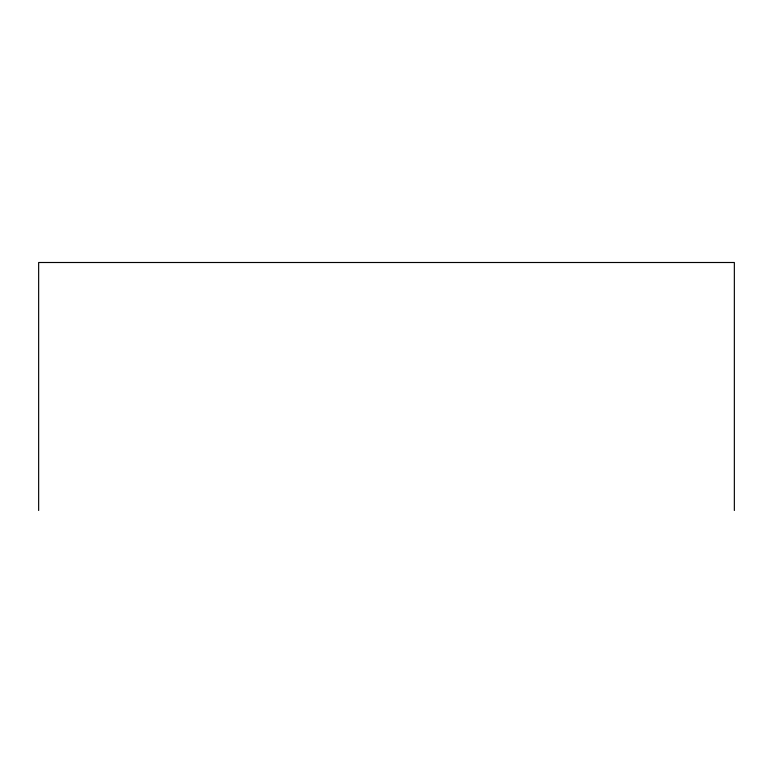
<?xml version="1.0" encoding="UTF-8"?>
<svg xmlns="http://www.w3.org/2000/svg" width="773" height="773" viewBox="0 0 773 773"><rect width="100%" height="100%" fill="white"/><g stroke="black" fill="none" stroke-linecap="round" stroke-linejoin="round"><path stroke-width="1.16" d="M734.35 510.499L734.35 262.501L38.65 262.501L38.65 510.499"/></g></svg>
